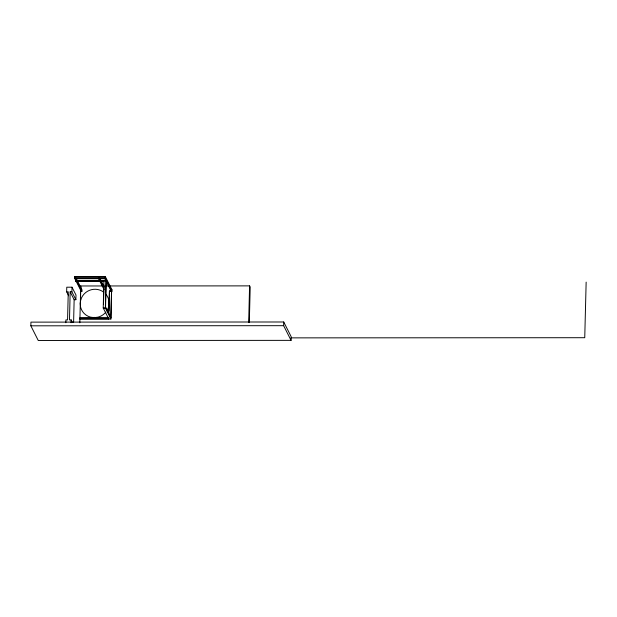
<?xml version="1.0" encoding="UTF-8"?>
<svg xmlns="http://www.w3.org/2000/svg" width="617" height="617" viewBox="0 0 617 617"><rect width="100%" height="100%" fill="white"/><g stroke="black" fill="none" stroke-linecap="round" stroke-linejoin="round"><path stroke-width="0.93" d="M80.503 301.489L80.75 285.972L102.815 285.964M70.168 291.841L74.14 299.708L75.868 299.7L71.896 291.841L70.168 291.841L69.497 319.93L71.156 319.922L72.343 322.282M73.608 322.174L74.14 299.708M30.85 325.822L30.943 322.128L283.735 321.989L291.155 336.666L291.054 340.36L38.262 340.507L30.85 325.822L283.643 325.683L291.054 340.36M65.834 322.714L65.903 319.93L67.561 319.93L68.271 291.841L66.651 291.841L66.767 287.206L72.019 287.198L75.991 295.065L75.868 299.7M71.086 322.706L71.156 319.922M71.896 291.841L72.019 287.198M76.161 278.306L81.953 289.774L81.914 291.286L81.213 291.286L74.51 278.02L74.549 276.516L105.129 276.493L105.168 278.159L105.129 276.493M74.549 276.516L74.588 278.174L105.306 278.159L111.924 291.263L109.402 291.085L111.615 291.239L110.913 319.02L79.917 318.997L80.75 285.972M103.617 281.267L75.644 281.005L75.667 280.311L106.379 280.288L106.494 281.267M75.791 281.283L75.806 280.588M79.817 322.791L79.917 318.997M108.785 318.981L103.232 307.991L103.918 281.02M103.486 304.027L103.965 285.1M104.635 276.655L104.597 278.159L111.214 291.27M105.306 278.159L105.345 276.655L74.626 276.671M110.913 318.974L105.36 307.991L106.047 281.02M106.193 281.313L105.507 308.284L103.386 308.284M79.948 317.578L108.739 317.408L108.708 318.819L79.832 318.835M108.839 313.644L109.402 291.085M108.985 310.983L109.487 291.247M110.867 317.408L111.53 291.085M111.924 291.263L111.962 289.759L105.345 276.655M248.674 322.305L249.592 285.879L105.692 285.956M249.307 322.552L250.201 287.082L249.592 285.879M283.643 325.683L283.735 321.989M586.15 282.131L584.746 337.707L291.263 337.869M106.379 280.288L106.355 280.99L75.644 281.005M80.773 299.793L80.187 303.464L80.588 307.135A14.546 14.091 -26.8 0 0 90.552 317.153L92.99 317.47M94.686 317.416L93.73 317.416M95.581 317.462L98.041 317.146A14.538 14.091 -26.8 0 0 105.893 312.079M74.51 278.02L105.091 278.005M111.253 289.759L111.962 289.759M103.232 307.991L105.36 307.991M93.807 317.57L94.763 317.57M99.854 278.298L103.988 286.489M98.99 278.167L103.949 287.992M98.28 278.167L104.072 289.635M105.546 306.865L110.952 317.562M75.297 278.174L81.914 291.286M66.651 291.841L68.641 295.774M108.7 299.777L109.101 303.448A14.538 14.091 -26.8 0 1 106.98 310.536M80.796 299.769A14.538 14.091 -26.8 0 1 103.733 292.188M105.746 294.085A14.538 14.091 -26.8 0 1 108.7 299.754"/></g></svg>
